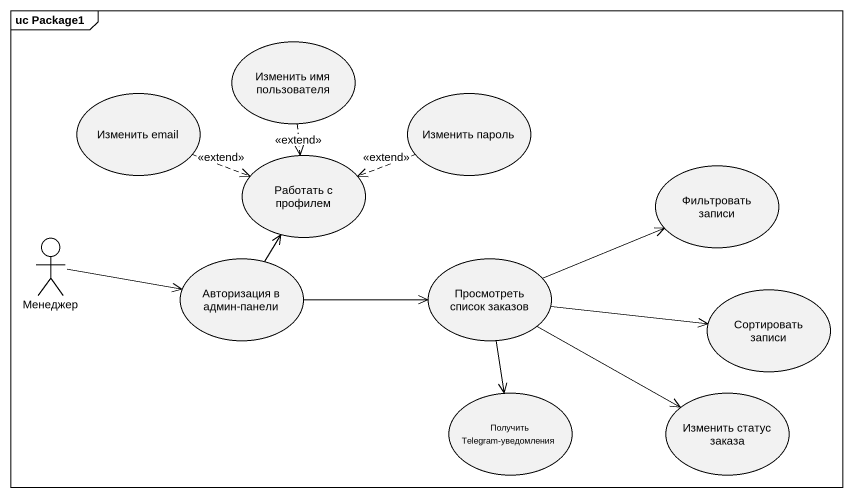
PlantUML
@startuml
mainframe uc Package1
usecase "Изменить имя пользователя" as Изменить_имя_пользователя
usecase "Изменить email" as Изменить_email
usecase "Изменить пароль" as Изменить_пароль
usecase "Работать с профилем" as Работать_с_профилем
usecase "Фильтровать записи" as Фильтровать_записи
actor Менеджер
usecase "Авторизация в админ-панели" as Авторизация_в_админ_панели
usecase "Просмотреть список заказов" as Просмотреть_список_заказов
usecase "Сортировать записи" as Сортировать_записи
usecase "Получить Telegram-уведомления" as Получить_Telegram
usecase "Изменить статус заказа" as Изменить_статус_заказа
Изменить_имя_пользователя ..> Работать_с_профилем : <<extend>>
Изменить_email .right.> Работать_с_профилем : <<extend>>
Изменить_пароль .left.> Работать_с_профилем : <<extend>>
Менеджер -right-> Авторизация_в_админ_панели
Авторизация_в_админ_панели -up-> Работать_с_профилем
Авторизация_в_админ_панели -right-> Просмотреть_список_заказов
Просмотреть_список_заказов -right-> Фильтровать_записи
Просмотреть_список_заказов -right-> Сортировать_записи
Просмотреть_список_заказов --> Получить_Telegram
Просмотреть_список_заказов -right-> Изменить_статус_заказа
@enduml
